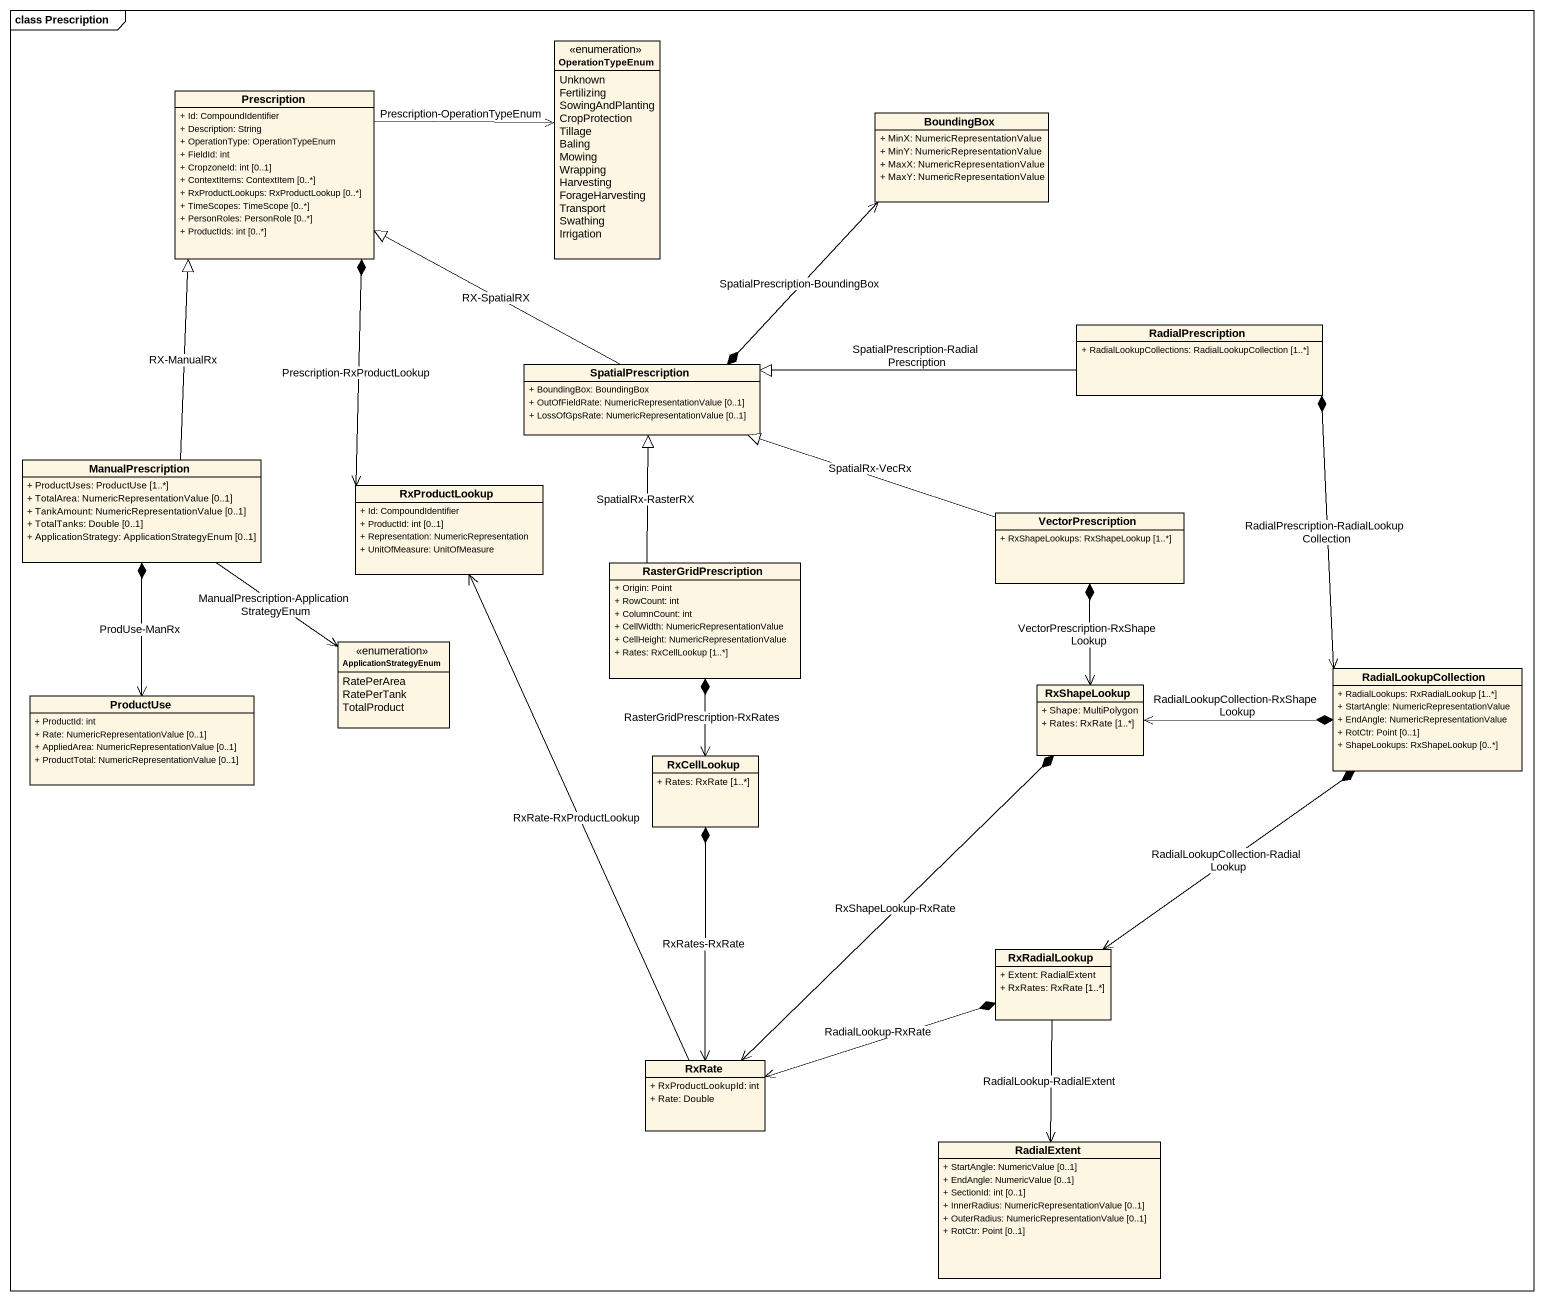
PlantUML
@startuml
mainframe class Prescription
hide circle
hide empty members
skinparam classAttributeIconSize 0
enum OperationTypeEnum {
  Unknown
  Fertilizing
  SowingAndPlanting
  CropProtection
  Tillage
  Baling
  Mowing
  Wrapping
  Harvesting
  ForageHarvesting
  Transport
  Swathing
  Irrigation
}
class Prescription {
  + Id: CompoundIdentifier
  + Description: String
  + OperationType: OperationTypeEnum
  + FieldId: int
  + CropzoneId: int [0..1]
  + ContextItems: ContextItem [0..*]
  + RxProductLookups: RxProductLookup [0..*]
  + TimeScopes: TimeScope [0..*]
  + PersonRoles: PersonRole [0..*]
  + ProductIds: int [0..*]
}
class BoundingBox {
  + MinX: NumericRepresentationValue
  + MinY: NumericRepresentationValue
  + MaxX: NumericRepresentationValue
  + MaxY: NumericRepresentationValue
}
class RadialPrescription {
  + RadialLookupCollections: RadialLookupCollection [1..*]
}
class SpatialPrescription {
  + BoundingBox: BoundingBox
  + OutOfFieldRate: NumericRepresentationValue [0..1]
  + LossOfGpsRate: NumericRepresentationValue [0..1]
}
class ManualPrescription {
  + ProductUses: ProductUse [1..*]
  + TotalArea: NumericRepresentationValue [0..1]
  + TankAmount: NumericRepresentationValue [0..1]
  + TotalTanks: Double [0..1]
  + ApplicationStrategy: ApplicationStrategyEnum [0..1]
}
class RxProductLookup {
  + Id: CompoundIdentifier
  + ProductId: int [0..1]
  + Representation: NumericRepresentation
  + UnitOfMeasure: UnitOfMeasure
}
class VectorPrescription {
  + RxShapeLookups: RxShapeLookup [1..*]
}
class RasterGridPrescription {
  + Origin: Point
  + RowCount: int
  + ColumnCount: int
  + CellWidth: NumericRepresentationValue
  + CellHeight: NumericRepresentationValue
  + Rates: RxCellLookup [1..*]
}
enum ApplicationStrategyEnum {
  RatePerArea
  RatePerTank
  TotalProduct
}
class ProductUse {
  + ProductId: int
  + Rate: NumericRepresentationValue [0..1]
  + AppliedArea: NumericRepresentationValue [0..1]
  + ProductTotal: NumericRepresentationValue [0..1]
}
class RxShapeLookup {
  + Shape: MultiPolygon
  + Rates: RxRate [1..*]
}
class RadialLookupCollection {
  + RadialLookups: RxRadialLookup [1..*]
  + StartAngle: NumericRepresentationValue
  + EndAngle: NumericRepresentationValue
  + RotCtr: Point [0..1]
  + ShapeLookups: RxShapeLookup [0..*]
}
class RxCellLookup {
  + Rates: RxRate [1..*]
}
class RxRadialLookup {
  + Extent: RadialExtent
  + RxRates: RxRate [1..*]
}
class RxRate {
  + RxProductLookupId: int
  + Rate: Double
}
class RadialExtent {
  + StartAngle: NumericValue [0..1]
  + EndAngle: NumericValue [0..1]
  + SectionId: int [0..1]
  + InnerRadius: NumericRepresentationValue [0..1]
  + OuterRadius: NumericRepresentationValue [0..1]
  + RotCtr: Point [0..1]
}
OperationTypeEnum <-left- Prescription : Prescription-OperationTypeEnum
BoundingBox <--* SpatialPrescription : SpatialPrescription-BoundingBox
RadialPrescription -left-|> SpatialPrescription : SpatialPrescription-RadialPrescription
SpatialPrescription -up-|> Prescription : RX-SpatialRX
ManualPrescription -up-|> Prescription : RX-ManualRx
RxProductLookup <-up-* Prescription : Prescription-RxProductLookup
RxProductLookup <-- RxRate : RxRate-RxProductLookup
VectorPrescription -left-|> SpatialPrescription : SpatialRx-VecRx
RasterGridPrescription -up-|> SpatialPrescription : SpatialRx-RasterRX
ApplicationStrategyEnum <-up- ManualPrescription : ManualPrescription-ApplicationStrategyEnum
ProductUse <-up-* ManualPrescription : ProdUse-ManRx
RxShapeLookup <-up-* VectorPrescription : VectorPrescription-RxShapeLookup
RxShapeLookup <-right-* RadialLookupCollection : RadialLookupCollection-RxShapeLookup
RadialLookupCollection <-up-* RadialPrescription : RadialPrescription-RadialLookupCollection
RxCellLookup <-up-* RasterGridPrescription : RasterGridPrescription-RxRates
RxRadialLookup <-up-* RadialLookupCollection : RadialLookupCollection-RadialLookup
RxRate <-up-* RxShapeLookup : RxShapeLookup-RxRate
RxRate <-up-* RxCellLookup : RxRates-RxRate
RxRate <-right-* RxRadialLookup : RadialLookup-RxRate
RadialExtent <-up- RxRadialLookup : RadialLookup-RadialExtent
@enduml
